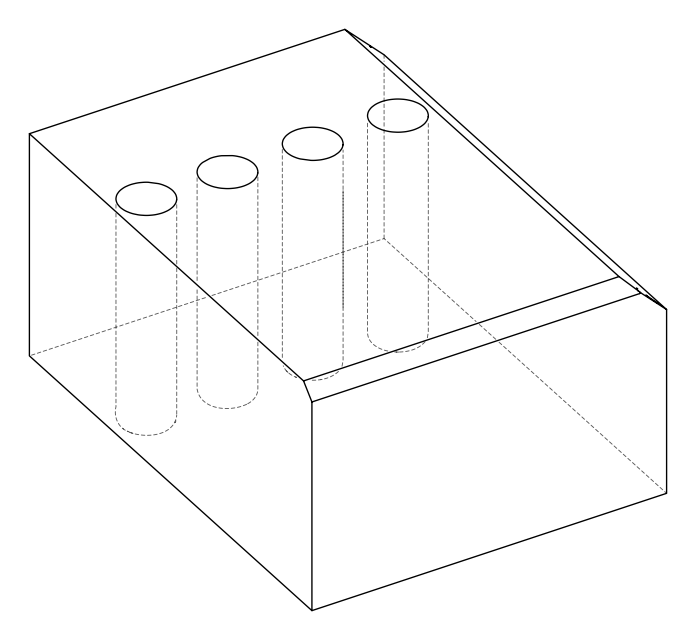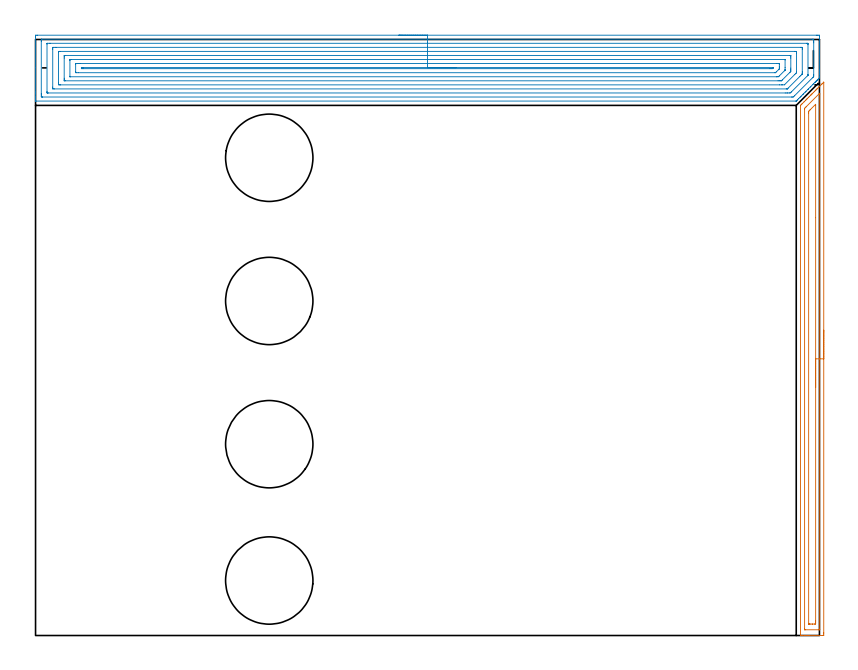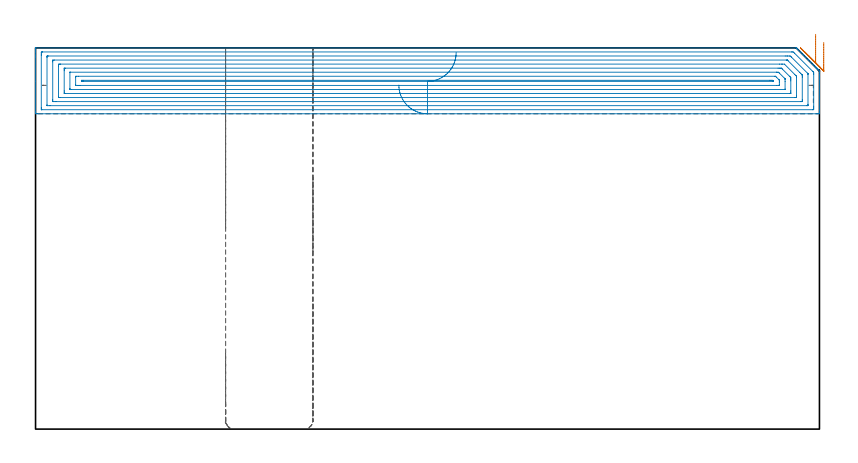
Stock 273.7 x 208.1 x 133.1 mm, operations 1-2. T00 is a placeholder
(PLAN: 6 operations, 1 tool changes, 48.6 min)
(1 AREA_MILL | FG_CHAMFER_SURFACE | UGT0205_001 | 4.77 min | 6505 mm3)
(2 AREA_MILL_1 | FG_CHAMFER_SURFACE_1 | UGT0205_001 | 19.83 min | 72051 mm3)
(3 MILL_THROUGH_HOLE_FROM_SOLID_MATERIAL | STEP1HOLE | NXT0201_007 | Circular | 6.01 min | 96905 mm3)
(4 MILL_THROUGH_HOLE_FROM_SOLID_MATERIAL_1 | STEP1HOLE_1 | NXT0201_007 | Circular | 6.01 min | 96897 mm3)
(5 MILL_THROUGH_HOLE_FROM_SOLID_MATERIAL_2 | STEP1HOLE_2 | NXT0201_007 | Circular | 6.01 min | 96916 mm3)
(6 MILL_THROUGH_HOLE_FROM_SOLID_MATERIAL_3 | STEP1HOLE_3 | NXT0201_007 | Circular | 6.01 min | 96904 mm3)
(TOOL UGT0205_001 | Chamfer Mill 20 x 3 x 45 deg. | D20 FL50 Z2)
(TOOL NXT0201_007 | ENDMILL 25mm [R216.25-25050GCK54P 1620] | D25 R3 FL54 Z5)
(OP 1 AREA_MILL)
G17 G21 G94 G90
T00 M6
G54
G17 G0 G90 X275.2 Y106.6 S1061 M3
G43 Z143.1 H0
Z135.
G94 G1 Y106.562 Z134.128 F250.
Y106.448 Z133.263
Y106.259 Z132.412
Y105.997 Z131.58
Y105.663 Z130.774
Y105.26 Z130.
Y104.792 Z129.264
Y104.26 Z128.572
Y103.671 Z127.929
Y103.028 Z127.34
Y102.336 Z126.808
Y101.6 Z126.34
Y100.826 Z125.937
Y100.02 Z125.603
Y99.188 Z125.341
Y98.337 Z125.152
Y97.472 Z125.038
Y96.6 Z125.
Y0.993
X275.199 Y0.612 Z125.001
X275.194 Y0.106 Z125.004
X275.192 Y0.009 Z125.006
X274.692 Y0. Z125.505
X270.265 Z129.93
X269.707 Z130.49
X269.379 Z130.817
X268.822 Z131.375
X268.494 Z131.701
X267.837 Z132.362
X267.476 Z132.723
X267.124 Z133.067
X267.102 Y0.009 Z133.088
X267.1 Y0.165 Z133.1
Y184.998
X267.104 Y185.095 Z133.089
X267.117 Y185.113 Z133.077
X267.283 Y185.283 Z132.916
X267.445 Y185.445 Z132.755
X267.608 Y185.61 Z132.589
X268.337 Y186.338 Z131.862
X268.494 Y186.495 Z131.703
X268.936 Y186.936 Z131.264
X269.23 Y187.231 Z130.969
X269.379 Y187.381 Z130.818
X269.81 Y187.81 Z130.39
X270.123 Y188.124 Z130.076
X270.265 Y188.266 Z129.932
X270.674 Y188.674 Z129.526
X270.719 Y188.719 Z129.481
X271.016 Y189.017 Z129.183
X271.148 Y189.15 Z129.048
X271.538 Y189.538 Z128.662
X271.651 Y189.651 Z128.549
X271.909 Y189.909 Z128.29
X272.036 Y190.037 Z128.161
X272.402 Y190.402 Z127.798
X272.559 Y190.559 Z127.641
X272.802 Y190.802 Z127.397
X272.921 Y190.923 Z127.275
X273.266 Y191.266 Z126.934
X273.467 Y191.467 Z126.733
X273.694 Y191.695 Z126.504
X273.807 Y191.808 Z126.39
X274.375 Y192.375 Z125.825
X274.587 Y192.588 Z125.611
X274.692 Y192.694 Z125.504
X275.135 Y193.135 Z125.065
X275.186 Y193.183 Z125.013
X275.195 Y193.184 Z125.004
X275.2 Y193.183 Z125.
Y96.6
X273.786 Z126.414
X273.785 Y2.18 Z126.415
X273.784 Y2.071 Z126.416
X273.781 Y2.018 Z126.419
X273.78 Y2.012 Z126.42
X273.762 Y2.008 Z126.438
X273.71 Y2.004 Z126.49
X273.315 Y2. Z126.885
X268.888 Z131.312
X268.644 Y2.004 Z131.556
X268.537 Y2.008 Z131.663
X268.521 Y2.01 Z131.679
X268.519 Y2.026 Z131.681
X268.516 Y2.076 Z131.684
X268.515 Y2.176 Z131.685
X268.514 Y2.377 Z131.686
X268.515 Y183.877 Z131.685
X268.517 Y183.986 Z131.683
X268.52 Y184.039 Z131.68
X268.523 Y184.061 Z131.677
X268.538 Y184.079 Z131.662
X268.748 Y184.295 Z131.452
X269.002 Y184.552 Z131.198
X269.191 Y184.742 Z131.009
X273.637 Y189.187 Z126.563
X273.733 Y189.279 Z126.467
X273.769 Y189.311 Z126.431
X273.777 Y189.317 Z126.423
X273.779 Y189.298 Z126.421
X273.783 Y189.212 Z126.417
X273.786 Y189.037 Z126.414
Y189.017
Y96.6
X272.372 Z127.828
X272.371 Y5.076 Z127.829
X272.37 Y4.739 Z127.83
X272.366 Y4.184 Z127.834
X272.365 Y4.024 Z127.835
X272.21 Y4.008 Z127.99
X272.036 Y4.004 Z128.164
X271.332 Y4. Z128.868
X271.15 Z129.05
X270.446 Z129.754
X270.265 Y4.001 Z129.935
X270.083 Y4.005 Z130.117
X269.962 Y4.01 Z130.238
X269.934 Y4.015 Z130.266
X269.933 Y4.031 Z130.267
X269.931 Y4.071 Z130.269
X269.929 Y4.184 Z130.271
Y182.212
X269.931 Y182.766 Z130.269
X269.933 Y182.935 Z130.267
X269.935 Y183.016 Z130.265
X269.972 Y183.061 Z130.228
X270.265 Y183.363 Z129.935
X270.411 Y183.511 Z129.789
X270.558 Y183.659 Z129.642
X272.345 Y185.445 Z127.855
X272.355 Y185.451 Z127.845
X272.36 Y185.452 Z127.84
X272.365 Y185.445 Z127.835
X272.369 Y185.233 Z127.831
X272.371 Y185.107 Z127.829
X272.372 Y145.882 Z127.828
Y96.6
Y95.728 Z127.866
Y94.864 Z127.98
Y94.012 Z128.169
Y93.18 Z128.431
Y92.374 Z128.765
Y91.6 Z129.168
Y90.864 Z129.637
Y90.172 Z130.168
Y89.529 Z130.757
Y88.94 Z131.401
Y88.409 Z132.093
Y87.94 Z132.828
Y87.537 Z133.602
Y87.203 Z134.408
Y86.941 Z135.24
Y86.752 Z136.092
Y86.638 Z136.957
Y86.6 Z137.828
G0 Z143.1
M5
M2
(OP 2 AREA_MILL_1)
G17 G21 G94 G90
T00 M6
G54
G17 G0 G90 X126.85 Y209.6 S1061 M3
G43 Z143.1 H0
Z120.1
G94 G1 X126.888 Z119.228 F250.
X127.002 Z118.363
X127.191 Z117.512
X127.453 Z116.68
X127.787 Z115.874
X128.19 Z115.1
X128.658 Z114.364
X129.19 Z113.672
X129.779 Z113.029
X130.422 Z112.439
X131.114 Z111.908
X131.85 Z111.44
X132.624 Z111.037
X133.43 Z110.703
X134.262 Z110.441
X135.113 Z110.252
X135.978 Z110.138
X136.85 Z110.1
X272.609
X273.082 Y209.599 Z110.101
X273.55 Y209.595 Z110.103
X273.691 Y209.592 Z110.106
X273.695 Y209.133 Z110.565
X273.7 Y208.522 Z111.175
Y197.659 Z122.035
Y197.114 Z122.583
Y196.776 Z122.92
Y196.231 Z123.465
Y195.894 Z123.801
Y195.077 Z124.622
X273.699 Y194.709 Z124.987
X273.678 Y194.677 Z125.021
X273.26 Y194.26 Z125.44
X273.13 Y194.128 Z125.569
X273.082 Y194.082 Z125.617
X272.883 Y193.883 Z125.816
X272.835 Y193.834 Z125.863
X272.785 Y193.784 Z125.915
X272.593 Y193.592 Z126.107
X272.541 Y193.54 Z126.157
X272.487 Y193.486 Z126.213
X272.302 Y193.301 Z126.397
X272.247 Y193.246 Z126.451
X272.189 Y193.188 Z126.51
X271.556 Y192.556 Z127.144
X271.365 Y192.363 Z127.333
X270.704 Y191.704 Z127.996
X270.482 Y191.481 Z128.216
X269.852 Y190.852 Z128.847
X269.807 Y190.807 Z128.893
X269.6 Y190.598 Z129.098
X269.001 Y190.001 Z129.699
X268.913 Y189.913 Z129.786
X268.717 Y189.715 Z129.981
X268.149 Y189.149 Z130.551
X268.02 Y189.019 Z130.679
X267.835 Y188.833 Z130.863
X267.297 Y188.297 Z131.403
X266.952 Y187.95 Z131.746
X266.445 Y187.445 Z132.255
X266.069 Y187.068 Z132.629
X265.936 Y186.935 Z132.764
X265.739 Y186.738 Z132.961
X265.604 Y186.607 Z133.086
X265.596 Y186.604 Z133.089
X265.49 Y186.6 Z133.1
X0.171
X0.007 Y186.602 Z133.088
X0. Y186.61 Z133.081
Y186.958 Z132.741
Y187.274 Z132.425
Y187.95 Z131.745
Y189.171 Z130.526
Y189.715 Z129.979
Y198.269 Z121.428
Y208.86 Z110.837
X0.003 Y209.133 Z110.565
X0.009 Y209.592 Z110.106
X0.15 Y209.595 Z110.103
X0.618 Y209.6 Z110.1
X136.85
Y208.186 Z111.514
X271.296 Y208.185 Z111.515
X271.362
X271.675 Y208.179 Z111.521
X271.69 Y208.077 Z111.623
X271.697 Y207.854 Z111.846
X271.699 Y207.367 Z112.333
X271.7 Y206.968 Z112.732
X271.699 Y195.894 Z123.806
X271.697 Y195.497 Z124.203
X271.69 Y195.253 Z124.447
X271.676 Y195.138 Z124.562
X271.556 Y195.011 Z124.689
X271.428 Y194.88 Z124.82
X271.296 Y194.746 Z124.954
X265.042 Y188.493 Z131.207
X264.766 Y188.223 Z131.477
X264.558 Y188.021 Z131.679
X264.149 Y188.015 Z131.685
X264.084
X2.404
X2.338
X2.025 Y188.021 Z131.679
X2.01 Y188.123 Z131.577
X2.003 Y188.346 Z131.354
X2.001 Y188.833 Z130.867
X2. Y189.232 Z130.468
Y207.367 Z112.333
X2.001 Y207.765 Z111.935
X2.01 Y208.166 Z111.534
X2.012 Y208.18 Z111.52
X2.018 Y208.182 Z111.518
X2.042 Y208.184 Z111.516
X2.094 Y208.186 Z111.515
X2.197 Z111.514
X136.85
Y206.772 Z112.928
X269.219 Y206.771 Z112.929
X269.509 Y206.77 Z112.93
X269.605 Y206.768 Z112.932
X269.674 Y206.765 Z112.935
X269.69 Y206.673 Z113.027
X269.695 Y206.485 Z113.215
X269.699 Y206.297 Z113.403
Y195.894 Z123.806
X269.698 Y195.707 Z123.993
X269.693 Y195.642 Z124.058
X269.687 Y195.598 Z124.102
X269.665 Y195.574 Z124.126
X269.509 Y195.41 Z124.29
X263.981 Y189.881 Z129.819
X263.813 Y189.715 Z129.985
X263.532 Y189.443 Z130.257
X263.256 Y189.436 Z130.264
X262.651 Y189.43 Z130.27
X262.362 Y189.429 Z130.271
X261.759 Y189.428 Z130.272
X4.481 Y189.429 Z130.271
X4.191 Y189.43 Z130.27
X4.095 Y189.432 Z130.268
X4.026 Y189.435 Z130.265
X4.01 Y189.527 Z130.173
X4.005 Y189.715 Z129.985
X4.001 Y189.903 Z129.797
Y206.485 Z113.215
X4.003 Y206.67 Z113.03
X4.01 Y206.735 Z112.965
X4.018 Y206.765 Z112.935
X4.047 Y206.766 Z112.934
X4.191 Y206.769 Z112.931
X4.794 Y206.771 Z112.929
X5.084 Y206.772 Z112.928
X136.85
Y205.357 Z114.343
X267.077
X267.574 Y205.353 Z114.347
X267.688 Y205.35 Z114.35
X267.693 Y205.153 Z114.547
X267.7 Y204.742 Z114.958
Y196.776 Z122.924
X267.695 Y196.346 Z123.354
X267.69 Y196.131 Z123.569
X267.677 Y196.037 Z123.663
X267.63 Y195.985 Z123.715
X267.543 Y195.894 Z123.806
X267.189 Y195.538 Z124.162
X266.829 Y195.178 Z124.522
X262.749 Y191.099 Z128.601
X262.618 Y190.971 Z128.729
X262.51 Y190.871 Z128.829
X262.479 Y190.849 Z128.851
X262.443 Y190.847 Z128.853
X262.362 Y190.844 Z128.856
X262.114 Y190.843 Z128.857
X6.623
X6.126 Y190.848 Z128.852
X6.012 Y190.85 Z128.85
X6.007 Y191.047 Z128.653
X6. Y191.458 Z128.242
Y204.72 Z114.98
X6.01 Y205.15 Z114.55
X6.02 Y205.351 Z114.349
X6.229 Y205.354 Z114.346
X6.871 Y205.357 Z114.343
X7.119
X136.85
Y203.943 Z115.757
X265.042
X265.15 Y203.941 Z115.759
X265.365 Y203.936 Z115.764
X265.69 Y203.923 Z115.777
X265.692 Y203.837 Z115.863
X265.699 Y203.188 Z116.512
Y196.776 Z122.924
X265.696 Y196.614 Z123.086
X265.691 Y196.533 Z123.167
X265.686 Y196.496 Z123.204
X265.662 Y196.47 Z123.23
X265.511 Y196.313 Z123.387
X265.095 Y195.894 Z123.806
X261.563 Y192.363 Z127.337
X261.516 Y192.317 Z127.383
X261.469 Y192.274 Z127.426
X260.681 Y192.259 Z127.441
X260.576 Y192.258 Z127.442
X259.79 Y192.257 Z127.443
X8.658
X8.55 Y192.259 Z127.441
X8.335 Y192.264 Z127.436
X8.01 Y192.277 Z127.423
X8.008 Y192.363 Z127.337
X8.001 Y193.012 Z126.688
X8. Y203.604 Z116.096
X8.004 Y203.837 Z115.863
X8.007 Y203.917 Z115.783
X8.009 Y203.932 Z115.768
X8.085 Y203.936 Z115.764
X8.227 Y203.94 Z115.76
X8.442 Y203.943 Z115.757
X8.55
X136.85
Y202.529 Z117.171
X263.256 Y202.528 Z117.172
X263.689 Y202.526 Z117.174
X263.692 Y202.524 Z117.176
X263.698 Y202.518 Z117.182
X263.699 Y202.072 Z117.628
X263.7 Y201.633 Z118.067
Y198.102 Z121.598
X263.699 Y197.659 Z122.041
X263.698 Y197.222 Z122.478
X263.69 Y196.998 Z122.702
X263.686 Y196.946 Z122.754
X263.646 Y196.902 Z122.798
X263.526 Y196.776 Z122.924
X263.393 Y196.641 Z123.059
X263.256 Y196.503 Z123.197
X260.729 Y193.977 Z125.723
X260.576 Y193.826 Z125.874
X260.452 Y193.711 Z125.989
X260.41 Y193.678 Z126.022
X260.36 Y193.676 Z126.024
X260.143 Y193.673 Z126.027
X259.682 Y193.672 Z126.028
X259.252 Y193.671 Z126.029
X10.444 Y193.672 Z126.028
X10.011 Y193.674 Z126.026
X10.008 Y193.676 Z126.024
X10.002 Y193.682 Z126.018
X10.001 Y194.128 Z125.572
X10. Y194.567 Z125.133
Y201.628 Z118.072
X10.003 Y202.072 Z117.628
X10.007 Y202.504 Z117.196
X10.018 Y202.523 Z117.177
X10.04 Y202.525 Z117.175
X10.097 Y202.527 Z117.173
X10.213 Y202.528 Z117.172
X10.444 Y202.529 Z117.171
X136.85
Y201.115 Z118.585
X261.545
X261.658 Y201.113 Z118.587
X261.685 Y201.111 Z118.589
X261.691 Y201.108 Z118.592
X261.695 Y201.102 Z118.598
X261.699 Y201.078 Z118.622
X261.7 Y201.054 Z118.646
Y200.961 Z118.739
Y198.313 Z121.387
X261.698 Y197.659 Z122.041
X261.696 Y197.435 Z122.265
X261.69 Y197.4 Z122.3
X261.676 Y197.381 Z122.319
X261.632 Y197.333 Z122.367
X261.469 Y197.166 Z122.534
X259.682 Y195.381 Z124.319
X259.493 Y195.198 Z124.502
X259.391 Y195.1 Z124.6
X259.198 Y195.092 Z124.608
X258.789 Y195.086 Z124.614
X258.713
X12.156 Y195.085 Z124.615
X12.042 Y195.087 Z124.613
X12.015 Y195.089 Z124.611
X12.009 Y195.092 Z124.608
X12.005 Y195.098 Z124.602
X12.001 Y195.122 Z124.578
X12. Y195.146 Z124.554
Y195.239 Z124.461
X12.001 Y200.763 Z118.937
X12.003 Y200.915 Z118.785
X12.007 Y201.036 Z118.664
X12.011 Y201.108 Z118.592
X12.306 Y201.114 Z118.586
X136.85 Y201.115 Z118.585
Y199.701 Z119.999
X258.789 Y199.7 Z120.
X259.405 Y199.698 Z120.002
X259.682 Y199.693 Z120.007
X259.699 Y199.424 Z120.276
X259.7 Y199.407 Z120.293
Y198.541 Z121.159
Y198.524 Z121.176
X259.682 Y197.841 Z121.859
X259.595 Y197.745 Z121.955
X259.511 Y197.659 Z122.041
X258.628 Y196.776 Z122.924
X258.379 Y196.538 Z123.162
X258.339 Y196.506 Z123.194
X258.269 Y196.503 Z123.197
X258.175 Y196.5 Z123.2
X14.911
X14.295 Y196.502 Z123.198
X14.018 Y196.507 Z123.193
X14.001 Y196.776 Z122.924
X14. Y196.793 Z122.907
X14.001 Y199.441 Z120.259
X14.018 Y199.694 Z120.006
X14.632 Y199.699 Z120.001
X14.911 Y199.7 Z120.
X15.524 Y199.701 Z119.999
X136.85
Y198.286 Z121.414
X257.261
X257.524 Y198.285 Z121.415
X257.592 Y198.283 Z121.417
X257.653 Y198.279 Z121.421
X257.669 Y198.276 Z121.424
X257.655 Y198.261 Z121.439
X257.552 Y198.153 Z121.547
X257.474 Y198.076 Z121.624
X257.39 Y197.998 Z121.702
X257.291 Y197.921 Z121.779
X257.181 Y197.918 Z121.782
X257.002 Y197.916 Z121.784
X256.744 Y197.914 Z121.786
X256.367
X16.698
X16.438 Y197.915 Z121.785
X16.063 Y197.92 Z121.78
X16.01 Y197.921 Z121.779
X16.007 Y197.976 Z121.724
X16.005 Y198.1 Z121.6
X16.007 Y198.224 Z121.476
X16.01 Y198.279 Z121.421
X16.068 Y198.281 Z121.419
X16.44 Y198.285 Z121.415
X16.698 Y198.286 Z121.414
X136.85
X137.722 Z121.452
X138.586 Z121.566
X139.438 Z121.754
X140.27 Z122.017
X141.076 Z122.351
X141.85 Z122.753
X142.586 Z123.222
X143.278 Z123.753
X143.921 Z124.343
X144.51 Z124.986
X145.041 Z125.678
X145.51 Z126.414
X145.913 Z127.187
X146.247 Z127.993
X146.509 Z128.825
X146.698 Z129.677
X146.812 Z130.542
X146.85 Z131.414
G0 Z143.1
M5
M2
